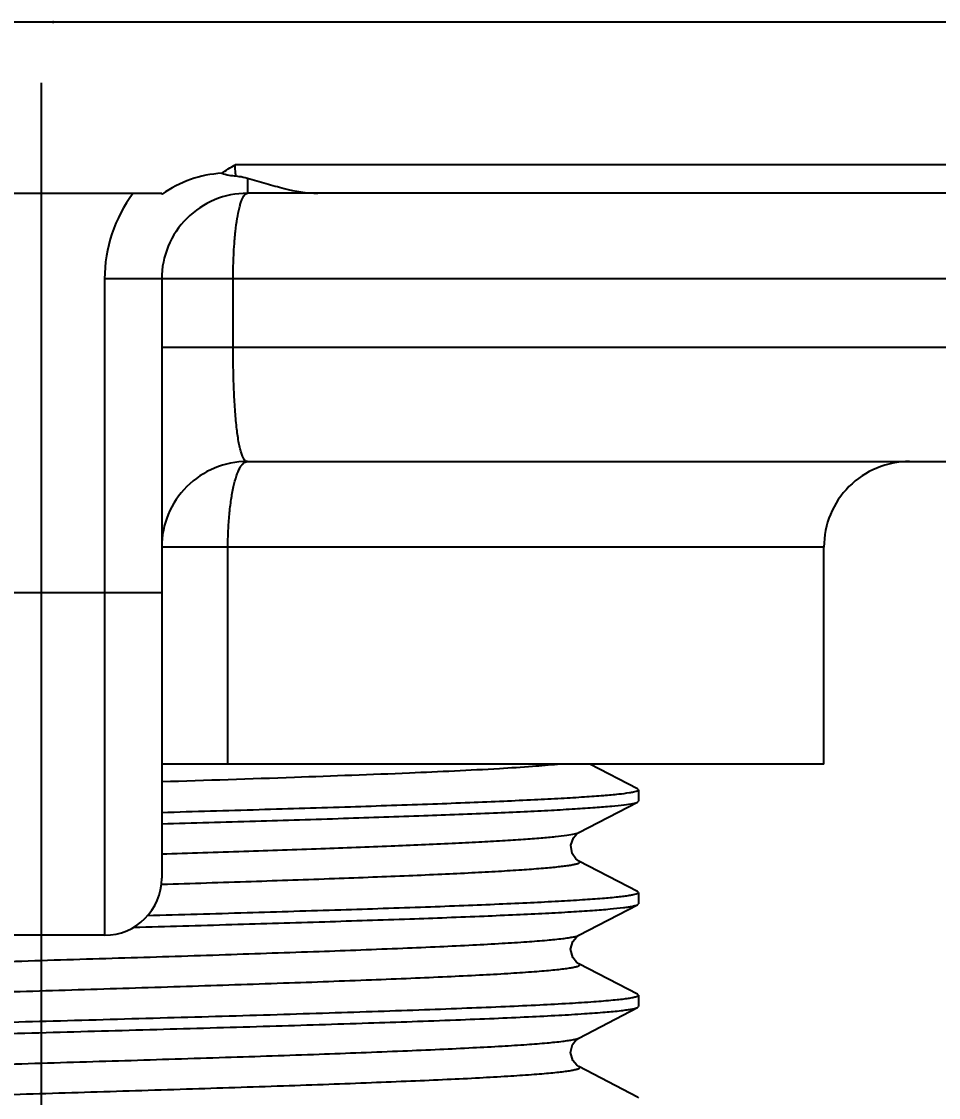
# Model space of a CAD drawing. Header units: millimetres. Extents: x 3495 to 4455, y 26793 to 27144.
# Drawn here: x 4301.65 to 4317.67, y 26969.95 to 26988.75 of the extents above; entities that cross this region are included whole.
import ezdxf

# ---------------------------------------------------------------- set-up
doc = ezdxf.new("R2010")
doc.units = ezdxf.units.MM
doc.styles.get("Standard").update_dxf_attribs({"font": ''})
doc.styles.get('Standard').set_extended_font_data('SimSun')
doc.dimstyles.new('副本 ISO-25-2bei', dxfattribs={"dimscale": 1.7, "dimtxt": 5, "dimasz": 5, "dimexe": 0.5, "dimexo": 0.625, "dimgap": 1, "dimtad": 1, "dimlfac": 0.0393, "dimdsep": 46, "dimtxsty": 'Standard', "dimcen": 2.5, "dimclrd": 1, "dimclre": 1, "dimclrt": 3, "dimadec": 0, "dimazin": 0, "dimtfac": 1, "dimtmove": 0, "dimatfit": 3, "dimfxl": 0, "dimarcsym": 0})

# ---------------------------------------------------------------- blocks, each defined once
blk = doc.blocks.new('*D13')
at = {"color": 1, "lineweight": -2, "transparency": 16777216}
for p, q in [((4301.996, 26987.677), (4301.996, 26937.447)), ((4403.954, 26987.677), (4403.954, 26937.447)), ((4310.496, 26938.297), (4395.454, 26938.297))]:
    blk.add_line(p, q, dxfattribs=at)
at = {"color": 1, "transparency": 16777216}
for points in [[(4310.496, 26939.714), (4310.496, 26936.881), (4301.996, 26938.297)], [(4395.454, 26939.714), (4395.454, 26936.881), (4403.954, 26938.297)]]:
    blk.add_solid(points, dxfattribs=at)
at = {"layer": 'Defpoints', "color": 0, "transparency": 16777216}
for p in [(4301.996, 26988.74), (4403.954, 26988.74), (4403.954, 26938.297)]:
    blk.add_point(p, dxfattribs=at)
at = {"color": 3, "transparency": 16777216, "insert": (4352.975, 26944.247), "char_height": 8.5, "attachment_point": 5}
blk.add_mtext('4.01', dxfattribs=at)

msp = doc.modelspace()

# ---------------------------------------------------------------- linework, layer by layer
for points in [[(4324.399, 26988.74), (4324.399, 26988.74), (4280.013, 26988.74), (4280.013, 26988.74)], [(4305.15, 26986.098), (4305.225, 26986.15), (4305.304, 26986.199), (4305.383, 26986.247)], [(4324.399, 26986.247), (4324.399, 26986.247), (4305.383, 26986.247), (4305.383, 26986.247)], [(4305.598, 26986.015), (4305.598, 26986.015), (4305.598, 26985.749), (4305.598, 26985.749)], [(4300.311, 26985.749), (4300.311, 26985.749), (4304.101, 26985.749), (4304.101, 26985.749)], [(4303.603, 26985.749), (4303.279, 26985.317), (4303.104, 26984.792), (4303.104, 26984.253)], [(4304.101, 26985.749), (4304.101, 26985.749), (4304.101, 26985.725), (4304.101, 26985.725)], [(4304.11, 26985.732), (4304.108, 26985.73), (4304.104, 26985.728), (4304.101, 26985.725)], [(4323.9, 26985.749), (4323.9, 26985.749), (4305.598, 26985.749), (4305.598, 26985.749)], [(4303.104, 26984.253), (4303.104, 26984.253), (4303.104, 26972.786), (4303.104, 26972.786)], [(4321.157, 26984.253), (4321.157, 26984.253), (4303.104, 26984.253), (4303.104, 26984.253)], [(4304.101, 26984.253), (4304.101, 26984.253), (4304.101, 26973.783), (4304.101, 26973.783)], [(4305.349, 26983.057), (4305.349, 26983.057), (4305.349, 26984.253), (4305.349, 26984.253)], [(4305.349, 26983.057), (4305.349, 26983.057), (4304.101, 26983.057), (4304.101, 26983.057)], [(4311.391, 26983.057), (4311.391, 26983.057), (4305.349, 26983.057), (4305.349, 26983.057)], [(4321.157, 26983.057), (4321.157, 26983.057), (4311.391, 26983.057), (4311.391, 26983.057)], [(4305.598, 26981.062), (4305.598, 26981.062), (4319.162, 26981.062), (4319.162, 26981.062)], [(4315.671, 26979.566), (4315.671, 26979.566), (4304.101, 26979.566), (4304.101, 26979.566)], [(4305.258, 26975.777), (4305.258, 26975.777), (4305.258, 26979.566), (4305.258, 26979.566)], [(4315.671, 26975.777), (4315.671, 26975.777), (4315.671, 26979.566), (4315.671, 26979.566)], [(4304.101, 26978.768), (4304.101, 26978.768), (4300.311, 26978.768), (4300.311, 26978.768)], [(4315.671, 26975.777), (4315.671, 26975.777), (4304.101, 26975.777), (4304.101, 26975.777)], [(4312.415, 26975.344), (4312.415, 26975.344), (4311.583, 26975.777), (4311.583, 26975.777)], [(4312.43, 26975.328), (4312.43, 26975.328), (4312.415, 26975.344), (4312.415, 26975.344)], [(4312.43, 26975.328), (4312.43, 26975.328), (4312.43, 26975.129), (4312.43, 26975.129)], [(4311.391, 26974.58), (4311.391, 26974.58), (4312.415, 26975.114), (4312.415, 26975.114)], [(4312.415, 26975.114), (4312.415, 26975.114), (4312.43, 26975.129), (4312.43, 26975.129)], [(4312.415, 26973.549), (4312.415, 26973.549), (4311.391, 26974.083), (4311.391, 26974.083)], [(4303.104, 26972.786), (4303.655, 26972.786), (4304.101, 26973.232), (4304.101, 26973.783)], [(4312.43, 26973.534), (4312.43, 26973.534), (4312.415, 26973.549), (4312.415, 26973.549)], [(4312.43, 26973.534), (4312.43, 26973.534), (4312.43, 26973.334), (4312.43, 26973.334)], [(4311.391, 26972.785), (4311.391, 26972.785), (4312.415, 26973.319), (4312.415, 26973.319)], [(4312.415, 26973.319), (4312.415, 26973.319), (4312.43, 26973.334), (4312.43, 26973.334)], [(4303.104, 26972.786), (4303.104, 26972.786), (4301.308, 26972.786), (4301.308, 26972.786)], [(4312.415, 26971.754), (4312.415, 26971.754), (4311.391, 26972.288), (4311.391, 26972.288)], [(4312.43, 26971.739), (4312.43, 26971.739), (4312.415, 26971.754), (4312.415, 26971.754)], [(4312.43, 26971.739), (4312.43, 26971.739), (4312.43, 26971.539), (4312.43, 26971.539)], [(4311.391, 26970.99), (4311.391, 26970.99), (4312.415, 26971.525), (4312.415, 26971.525)], [(4312.415, 26971.525), (4312.415, 26971.525), (4312.43, 26971.539), (4312.43, 26971.539)], [(4312.415, 26969.959), (4312.415, 26969.959), (4311.391, 26970.493), (4311.391, 26970.493)], [(4312.415, 26969.959), (4312.415, 26969.959), (4312.43, 26969.944), (4312.43, 26969.944)]]:
    msp.add_open_spline(points, degree=3)
for points, knots in [([(4302.216, 26988.74), (4302.216, 26988.746), (4302.212, 26988.75), (4302.206, 26988.75), (4302.206, 26988.75), (4302.201, 26988.75), (4302.196, 26988.746), (4302.196, 26988.74), (4302.196, 26988.74), (4302.196, 26988.734), (4302.201, 26988.73), (4302.206, 26988.73), (4302.206, 26988.73), (4302.212, 26988.73), (4302.216, 26988.734), (4302.216, 26988.74)], [0, 0, 0, 0, 0.25, 0.25, 0.25, 0.25, 0.5, 0.5, 0.5, 0.5, 0.75, 0.75, 0.75, 0.75, 1, 1, 1, 1]), ([(4305.15, 26986.098), (4304.964, 26986.088), (4304.78, 26986.051), (4304.605, 26985.99), (4304.605, 26985.99), (4304.428, 26985.928), (4304.261, 26985.841), (4304.11, 26985.732)], [0, 0, 0, 0, 0.5, 0.5, 0.5, 0.5, 1, 1, 1, 1]), ([(4305.153, 26986.098), (4305.192, 26986.085), (4305.232, 26986.074), (4305.273, 26986.067), (4305.273, 26986.067), (4305.314, 26986.059), (4305.357, 26986.054), (4305.399, 26986.051)], [0, 0, 0, 0, 0.5, 0.5, 0.5, 0.5, 1, 1, 1, 1]), ([(4305.399, 26986.051), (4305.396, 26986.066), (4305.394, 26986.082), (4305.392, 26986.098), (4305.392, 26986.098), (4305.386, 26986.148), (4305.383, 26986.197), (4305.383, 26986.247)], [0, 0, 0, 0, 0.5, 0.5, 0.5, 0.5, 1, 1, 1, 1]), ([(4305.399, 26986.051), (4305.416, 26986.049), (4305.433, 26986.048), (4305.45, 26986.045), (4305.45, 26986.045), (4305.5, 26986.039), (4305.549, 26986.029), (4305.598, 26986.015)], [0, 0, 0, 0, 0.5, 0.5, 0.5, 0.5, 1, 1, 1, 1]), ([(4305.598, 26986.015), (4305.706, 26985.984), (4305.816, 26985.951), (4305.925, 26985.921), (4305.925, 26985.921), (4306.03, 26985.89), (4306.134, 26985.861), (4306.241, 26985.834), (4306.241, 26985.834), (4306.434, 26985.786), (4306.632, 26985.749), (4306.831, 26985.749)], [0, 0, 0, 0, 0.333333, 0.333333, 0.333333, 0.333333, 0.666667, 0.666667, 0.666667, 0.666667, 1, 1, 1, 1]), ([(4305.598, 26985.749), (4305.2, 26985.749), (4304.82, 26985.591), (4304.539, 26985.311), (4304.539, 26985.311), (4304.259, 26985.03), (4304.101, 26984.649), (4304.101, 26984.253)], [0, 0, 0, 0, 0.5, 0.5, 0.5, 0.5, 1, 1, 1, 1]), ([(4305.349, 26984.253), (4305.349, 26984.443), (4305.355, 26984.634), (4305.368, 26984.826), (4305.368, 26984.826), (4305.374, 26984.912), (4305.382, 26984.998), (4305.391, 26985.084), (4305.391, 26985.084), (4305.399, 26985.16), (4305.409, 26985.235), (4305.421, 26985.311), (4305.421, 26985.311), (4305.432, 26985.373), (4305.444, 26985.435), (4305.46, 26985.496), (4305.46, 26985.496), (4305.465, 26985.522), (4305.473, 26985.547), (4305.48, 26985.572), (4305.48, 26985.572), (4305.487, 26985.593), (4305.494, 26985.614), (4305.502, 26985.635), (4305.502, 26985.635), (4305.509, 26985.651), (4305.517, 26985.668), (4305.525, 26985.684), (4305.525, 26985.684), (4305.532, 26985.696), (4305.539, 26985.709), (4305.549, 26985.72), (4305.549, 26985.72), (4305.562, 26985.735), (4305.578, 26985.749), (4305.598, 26985.749)], [0, 0, 0, 0, 0.111111, 0.111111, 0.111111, 0.111111, 0.222222, 0.222222, 0.222222, 0.222222, 0.333333, 0.333333, 0.333333, 0.333333, 0.444444, 0.444444, 0.444444, 0.444444, 0.555556, 0.555556, 0.555556, 0.555556, 0.666667, 0.666667, 0.666667, 0.666667, 0.777778, 0.777778, 0.777778, 0.777778, 0.888889, 0.888889, 0.888889, 0.888889, 1, 1, 1, 1]), ([(4305.598, 26981.062), (4305.588, 26981.062), (4305.578, 26981.066), (4305.569, 26981.071), (4305.569, 26981.071), (4305.559, 26981.078), (4305.55, 26981.087), (4305.543, 26981.098), (4305.543, 26981.098), (4305.533, 26981.112), (4305.524, 26981.127), (4305.518, 26981.143), (4305.518, 26981.143), (4305.508, 26981.164), (4305.5, 26981.185), (4305.494, 26981.206), (4305.494, 26981.206), (4305.485, 26981.233), (4305.478, 26981.259), (4305.471, 26981.286), (4305.471, 26981.286), (4305.464, 26981.318), (4305.457, 26981.351), (4305.45, 26981.384), (4305.45, 26981.384), (4305.436, 26981.465), (4305.424, 26981.546), (4305.415, 26981.627), (4305.415, 26981.627), (4305.403, 26981.727), (4305.394, 26981.828), (4305.387, 26981.928), (4305.387, 26981.928), (4305.377, 26982.045), (4305.371, 26982.161), (4305.366, 26982.276), (4305.366, 26982.276), (4305.36, 26982.403), (4305.356, 26982.531), (4305.353, 26982.658), (4305.353, 26982.658), (4305.351, 26982.791), (4305.349, 26982.924), (4305.349, 26983.057)], [0, 0, 0, 0, 0.090909, 0.090909, 0.090909, 0.090909, 0.181818, 0.181818, 0.181818, 0.181818, 0.272727, 0.272727, 0.272727, 0.272727, 0.363636, 0.363636, 0.363636, 0.363636, 0.454545, 0.454545, 0.454545, 0.454545, 0.545455, 0.545455, 0.545455, 0.545455, 0.636364, 0.636364, 0.636364, 0.636364, 0.727273, 0.727273, 0.727273, 0.727273, 0.818182, 0.818182, 0.818182, 0.818182, 0.909091, 0.909091, 0.909091, 0.909091, 1, 1, 1, 1]), ([(4305.598, 26981.062), (4305.2, 26981.062), (4304.82, 26980.905), (4304.539, 26980.624), (4304.539, 26980.624), (4304.259, 26980.344), (4304.101, 26979.963), (4304.101, 26979.566)], [0, 0, 0, 0, 0.5, 0.5, 0.5, 0.5, 1, 1, 1, 1]), ([(4305.258, 26979.566), (4305.258, 26979.664), (4305.26, 26979.761), (4305.264, 26979.858), (4305.264, 26979.858), (4305.269, 26979.951), (4305.275, 26980.045), (4305.284, 26980.138), (4305.284, 26980.138), (4305.292, 26980.225), (4305.303, 26980.311), (4305.315, 26980.398), (4305.315, 26980.398), (4305.327, 26980.473), (4305.341, 26980.549), (4305.357, 26980.624), (4305.357, 26980.624), (4305.372, 26980.687), (4305.388, 26980.749), (4305.409, 26980.81), (4305.409, 26980.81), (4305.425, 26980.857), (4305.443, 26980.905), (4305.467, 26980.949), (4305.467, 26980.949), (4305.477, 26980.965), (4305.487, 26980.982), (4305.499, 26980.998), (4305.499, 26980.998), (4305.509, 26981.01), (4305.519, 26981.023), (4305.531, 26981.033), (4305.531, 26981.033), (4305.549, 26981.049), (4305.573, 26981.062), (4305.598, 26981.062)], [0, 0, 0, 0, 0.111111, 0.111111, 0.111111, 0.111111, 0.222222, 0.222222, 0.222222, 0.222222, 0.333333, 0.333333, 0.333333, 0.333333, 0.444444, 0.444444, 0.444444, 0.444444, 0.555556, 0.555556, 0.555556, 0.555556, 0.666667, 0.666667, 0.666667, 0.666667, 0.777778, 0.777778, 0.777778, 0.777778, 0.888889, 0.888889, 0.888889, 0.888889, 1, 1, 1, 1]), ([(4317.168, 26981.062), (4316.771, 26981.062), (4316.39, 26980.905), (4316.109, 26980.624), (4316.109, 26980.624), (4315.829, 26980.344), (4315.671, 26979.963), (4315.671, 26979.566)], [0, 0, 0, 0, 0.5, 0.5, 0.5, 0.5, 1, 1, 1, 1]), ([(4304.108, 26975.471), (4304.878, 26975.496), (4305.649, 26975.521), (4306.419, 26975.548), (4306.419, 26975.548), (4307.09, 26975.572), (4307.76, 26975.597), (4308.431, 26975.624), (4308.431, 26975.624), (4308.954, 26975.647), (4309.477, 26975.67), (4310.001, 26975.701), (4310.001, 26975.701), (4310.194, 26975.712), (4310.389, 26975.725), (4310.582, 26975.739), (4310.582, 26975.739), (4310.727, 26975.75), (4310.871, 26975.762), (4311.015, 26975.777)], [0, 0, 0, 0, 0.2, 0.2, 0.2, 0.2, 0.4, 0.4, 0.4, 0.4, 0.6, 0.6, 0.6, 0.6, 0.8, 0.8, 0.8, 0.8, 1, 1, 1, 1]), ([(4304.104, 26974.933), (4304.672, 26974.949), (4305.239, 26974.966), (4305.805, 26974.983), (4305.805, 26974.983), (4306.337, 26974.999), (4306.868, 26975.015), (4307.399, 26975.032), (4307.399, 26975.032), (4307.878, 26975.048), (4308.358, 26975.064), (4308.837, 26975.082), (4308.837, 26975.082), (4309.053, 26975.089), (4309.269, 26975.097), (4309.485, 26975.107), (4309.485, 26975.107), (4309.682, 26975.114), (4309.88, 26975.122), (4310.078, 26975.131), (4310.078, 26975.131), (4310.256, 26975.139), (4310.434, 26975.147), (4310.612, 26975.156), (4310.612, 26975.156), (4310.769, 26975.163), (4310.926, 26975.171), (4311.083, 26975.18), (4311.083, 26975.18), (4311.219, 26975.188), (4311.353, 26975.196), (4311.489, 26975.205), (4311.489, 26975.205), (4311.6, 26975.213), (4311.712, 26975.22), (4311.823, 26975.229), (4311.823, 26975.229), (4311.912, 26975.237), (4312, 26975.245), (4312.088, 26975.254), (4312.088, 26975.254), (4312.151, 26975.261), (4312.214, 26975.269), (4312.277, 26975.279), (4312.277, 26975.279), (4312.3, 26975.283), (4312.321, 26975.287), (4312.344, 26975.292), (4312.344, 26975.292), (4312.36, 26975.295), (4312.376, 26975.299), (4312.391, 26975.304), (4312.391, 26975.304), (4312.401, 26975.307), (4312.411, 26975.31), (4312.42, 26975.316), (4312.42, 26975.316), (4312.425, 26975.319), (4312.43, 26975.323), (4312.43, 26975.328)], [0, 0, 0, 0, 0.066667, 0.066667, 0.066667, 0.066667, 0.133333, 0.133333, 0.133333, 0.133333, 0.2, 0.2, 0.2, 0.2, 0.266667, 0.266667, 0.266667, 0.266667, 0.333333, 0.333333, 0.333333, 0.333333, 0.4, 0.4, 0.4, 0.4, 0.466667, 0.466667, 0.466667, 0.466667, 0.533333, 0.533333, 0.533333, 0.533333, 0.6, 0.6, 0.6, 0.6, 0.666667, 0.666667, 0.666667, 0.666667, 0.733333, 0.733333, 0.733333, 0.733333, 0.8, 0.8, 0.8, 0.8, 0.866667, 0.866667, 0.866667, 0.866667, 0.933333, 0.933333, 0.933333, 0.933333, 1, 1, 1, 1]), ([(4304.104, 26974.733), (4304.65, 26974.749), (4305.195, 26974.765), (4305.741, 26974.782), (4305.741, 26974.782), (4306.255, 26974.797), (4306.767, 26974.812), (4307.28, 26974.829), (4307.28, 26974.829), (4307.747, 26974.844), (4308.213, 26974.86), (4308.679, 26974.876), (4308.679, 26974.876), (4309.087, 26974.891), (4309.494, 26974.906), (4309.9, 26974.924), (4309.9, 26974.924), (4310.078, 26974.931), (4310.256, 26974.94), (4310.433, 26974.948), (4310.433, 26974.948), (4310.591, 26974.955), (4310.75, 26974.963), (4310.909, 26974.971), (4310.909, 26974.971), (4311.047, 26974.979), (4311.185, 26974.987), (4311.324, 26974.995), (4311.324, 26974.995), (4311.441, 26975.003), (4311.559, 26975.01), (4311.676, 26975.018), (4311.676, 26975.018), (4311.772, 26975.026), (4311.868, 26975.033), (4311.964, 26975.043), (4311.964, 26975.043), (4312.037, 26975.049), (4312.11, 26975.057), (4312.183, 26975.067), (4312.183, 26975.067), (4312.234, 26975.072), (4312.285, 26975.08), (4312.334, 26975.09), (4312.334, 26975.09), (4312.35, 26975.093), (4312.367, 26975.097), (4312.384, 26975.102), (4312.384, 26975.102), (4312.394, 26975.105), (4312.405, 26975.109), (4312.415, 26975.114)], [0, 0, 0, 0, 0.076923, 0.076923, 0.076923, 0.076923, 0.153846, 0.153846, 0.153846, 0.153846, 0.230769, 0.230769, 0.230769, 0.230769, 0.307692, 0.307692, 0.307692, 0.307692, 0.384615, 0.384615, 0.384615, 0.384615, 0.461538, 0.461538, 0.461538, 0.461538, 0.538462, 0.538462, 0.538462, 0.538462, 0.615385, 0.615385, 0.615385, 0.615385, 0.692308, 0.692308, 0.692308, 0.692308, 0.769231, 0.769231, 0.769231, 0.769231, 0.846154, 0.846154, 0.846154, 0.846154, 0.923077, 0.923077, 0.923077, 0.923077, 1, 1, 1, 1]), ([(4304.101, 26974.207), (4304.58, 26974.222), (4305.058, 26974.238), (4305.537, 26974.254), (4305.537, 26974.254), (4305.986, 26974.269), (4306.435, 26974.284), (4306.884, 26974.301), (4306.884, 26974.301), (4307.292, 26974.316), (4307.7, 26974.33), (4308.108, 26974.347), (4308.108, 26974.347), (4308.463, 26974.361), (4308.819, 26974.377), (4309.175, 26974.394), (4309.175, 26974.394), (4309.33, 26974.401), (4309.485, 26974.409), (4309.64, 26974.417), (4309.64, 26974.417), (4309.779, 26974.424), (4309.918, 26974.432), (4310.057, 26974.44), (4310.057, 26974.44), (4310.178, 26974.448), (4310.3, 26974.455), (4310.421, 26974.463), (4310.421, 26974.463), (4310.525, 26974.471), (4310.628, 26974.478), (4310.731, 26974.487), (4310.731, 26974.487), (4310.816, 26974.493), (4310.9, 26974.501), (4310.984, 26974.51), (4310.984, 26974.51), (4311.05, 26974.517), (4311.115, 26974.524), (4311.18, 26974.533), (4311.18, 26974.533), (4311.225, 26974.54), (4311.27, 26974.546), (4311.315, 26974.556), (4311.315, 26974.556), (4311.33, 26974.56), (4311.346, 26974.564), (4311.361, 26974.568), (4311.361, 26974.568), (4311.371, 26974.571), (4311.381, 26974.575), (4311.391, 26974.58)], [0, 0, 0, 0, 0.076923, 0.076923, 0.076923, 0.076923, 0.153846, 0.153846, 0.153846, 0.153846, 0.230769, 0.230769, 0.230769, 0.230769, 0.307692, 0.307692, 0.307692, 0.307692, 0.384615, 0.384615, 0.384615, 0.384615, 0.461538, 0.461538, 0.461538, 0.461538, 0.538462, 0.538462, 0.538462, 0.538462, 0.615385, 0.615385, 0.615385, 0.615385, 0.692308, 0.692308, 0.692308, 0.692308, 0.769231, 0.769231, 0.769231, 0.769231, 0.846154, 0.846154, 0.846154, 0.846154, 0.923077, 0.923077, 0.923077, 0.923077, 1, 1, 1, 1]), ([(4311.391, 26974.083), (4311.391, 26974.083), (4311.384, 26974.087), (4311.384, 26974.087), (4311.384, 26974.087), (4311.384, 26974.087), (4311.337, 26974.121), (4311.337, 26974.121), (4311.337, 26974.121), (4311.337, 26974.121), (4311.273, 26974.212), (4311.273, 26974.212), (4311.273, 26974.212), (4311.273, 26974.212), (4311.247, 26974.359), (4311.247, 26974.359), (4311.247, 26974.359), (4311.247, 26974.359), (4311.294, 26974.489), (4311.294, 26974.489), (4311.294, 26974.489), (4311.294, 26974.489), (4311.355, 26974.556), (4311.355, 26974.556), (4311.355, 26974.556), (4311.355, 26974.556), (4311.391, 26974.58), (4311.391, 26974.58)], [0, 0, 0, 0, 0.142857, 0.142857, 0.142857, 0.142857, 0.285714, 0.285714, 0.285714, 0.285714, 0.428571, 0.428571, 0.428571, 0.428571, 0.571429, 0.571429, 0.571429, 0.571429, 0.714286, 0.714286, 0.714286, 0.714286, 0.857143, 0.857143, 0.857143, 0.857143, 1, 1, 1, 1]), ([(4304.104, 26973.677), (4304.625, 26973.693), (4305.146, 26973.71), (4305.667, 26973.727), (4305.667, 26973.727), (4306.151, 26973.744), (4306.635, 26973.76), (4307.12, 26973.779), (4307.12, 26973.779), (4307.343, 26973.786), (4307.568, 26973.795), (4307.791, 26973.804), (4307.791, 26973.804), (4308, 26973.812), (4308.209, 26973.82), (4308.418, 26973.829), (4308.418, 26973.829), (4308.61, 26973.837), (4308.803, 26973.846), (4308.996, 26973.854), (4308.996, 26973.854), (4309.171, 26973.863), (4309.346, 26973.871), (4309.52, 26973.88), (4309.52, 26973.88), (4309.676, 26973.888), (4309.832, 26973.896), (4309.987, 26973.905), (4309.987, 26973.905), (4310.122, 26973.913), (4310.257, 26973.922), (4310.392, 26973.931), (4310.392, 26973.931), (4310.506, 26973.938), (4310.62, 26973.947), (4310.733, 26973.956), (4310.733, 26973.956), (4310.782, 26973.96), (4310.83, 26973.964), (4310.878, 26973.969), (4310.878, 26973.969), (4310.92, 26973.973), (4310.964, 26973.977), (4311.006, 26973.981), (4311.006, 26973.981), (4311.043, 26973.986), (4311.08, 26973.99), (4311.116, 26973.994), (4311.116, 26973.994), (4311.148, 26973.998), (4311.179, 26974.002), (4311.209, 26974.007), (4311.209, 26974.007), (4311.234, 26974.011), (4311.26, 26974.015), (4311.285, 26974.02), (4311.285, 26974.02), (4311.304, 26974.023), (4311.323, 26974.027), (4311.342, 26974.032), (4311.342, 26974.032), (4311.35, 26974.034), (4311.357, 26974.036), (4311.364, 26974.039), (4311.364, 26974.039), (4311.37, 26974.04), (4311.376, 26974.043), (4311.381, 26974.045), (4311.381, 26974.045), (4311.386, 26974.047), (4311.391, 26974.049), (4311.395, 26974.051), (4311.395, 26974.051), (4311.397, 26974.053), (4311.401, 26974.055), (4311.403, 26974.058), (4311.403, 26974.058), (4311.405, 26974.06), (4311.406, 26974.061), (4311.406, 26974.064), (4311.406, 26974.064), (4311.407, 26974.066), (4311.406, 26974.069), (4311.406, 26974.07), (4311.406, 26974.07), (4311.405, 26974.073), (4311.402, 26974.075), (4311.401, 26974.077), (4311.401, 26974.077), (4311.397, 26974.08), (4311.394, 26974.081), (4311.391, 26974.083)], [0, 0, 0, 0, 0.043478, 0.043478, 0.043478, 0.043478, 0.086957, 0.086957, 0.086957, 0.086957, 0.130435, 0.130435, 0.130435, 0.130435, 0.173913, 0.173913, 0.173913, 0.173913, 0.217391, 0.217391, 0.217391, 0.217391, 0.26087, 0.26087, 0.26087, 0.26087, 0.304348, 0.304348, 0.304348, 0.304348, 0.347826, 0.347826, 0.347826, 0.347826, 0.391304, 0.391304, 0.391304, 0.391304, 0.434783, 0.434783, 0.434783, 0.434783, 0.478261, 0.478261, 0.478261, 0.478261, 0.521739, 0.521739, 0.521739, 0.521739, 0.565217, 0.565217, 0.565217, 0.565217, 0.608696, 0.608696, 0.608696, 0.608696, 0.652174, 0.652174, 0.652174, 0.652174, 0.695652, 0.695652, 0.695652, 0.695652, 0.73913, 0.73913, 0.73913, 0.73913, 0.782609, 0.782609, 0.782609, 0.782609, 0.826087, 0.826087, 0.826087, 0.826087, 0.869565, 0.869565, 0.869565, 0.869565, 0.913043, 0.913043, 0.913043, 0.913043, 0.956522, 0.956522, 0.956522, 0.956522, 1, 1, 1, 1]), ([(4303.85, 26973.131), (4304.431, 26973.147), (4305.013, 26973.165), (4305.593, 26973.181), (4305.593, 26973.181), (4306.139, 26973.198), (4306.685, 26973.215), (4307.231, 26973.232), (4307.231, 26973.232), (4307.725, 26973.248), (4308.22, 26973.264), (4308.713, 26973.282), (4308.713, 26973.282), (4308.937, 26973.29), (4309.16, 26973.298), (4309.382, 26973.308), (4309.382, 26973.308), (4309.587, 26973.315), (4309.79, 26973.323), (4309.995, 26973.333), (4309.995, 26973.333), (4310.179, 26973.34), (4310.363, 26973.348), (4310.547, 26973.357), (4310.547, 26973.357), (4310.71, 26973.366), (4310.872, 26973.374), (4311.035, 26973.382), (4311.035, 26973.382), (4311.175, 26973.391), (4311.314, 26973.399), (4311.454, 26973.408), (4311.454, 26973.408), (4311.57, 26973.416), (4311.686, 26973.424), (4311.802, 26973.433), (4311.802, 26973.433), (4311.892, 26973.441), (4311.984, 26973.449), (4312.074, 26973.458), (4312.074, 26973.458), (4312.111, 26973.462), (4312.147, 26973.466), (4312.182, 26973.47), (4312.182, 26973.47), (4312.212, 26973.475), (4312.242, 26973.479), (4312.271, 26973.484), (4312.271, 26973.484), (4312.295, 26973.487), (4312.318, 26973.491), (4312.34, 26973.496), (4312.34, 26973.496), (4312.357, 26973.5), (4312.374, 26973.504), (4312.39, 26973.509), (4312.39, 26973.509), (4312.4, 26973.511), (4312.41, 26973.515), (4312.42, 26973.521), (4312.42, 26973.521), (4312.425, 26973.524), (4312.43, 26973.529), (4312.43, 26973.534)], [0, 0, 0, 0, 0.0625, 0.0625, 0.0625, 0.0625, 0.125, 0.125, 0.125, 0.125, 0.1875, 0.1875, 0.1875, 0.1875, 0.25, 0.25, 0.25, 0.25, 0.3125, 0.3125, 0.3125, 0.3125, 0.375, 0.375, 0.375, 0.375, 0.4375, 0.4375, 0.4375, 0.4375, 0.5, 0.5, 0.5, 0.5, 0.5625, 0.5625, 0.5625, 0.5625, 0.625, 0.625, 0.625, 0.625, 0.6875, 0.6875, 0.6875, 0.6875, 0.75, 0.75, 0.75, 0.75, 0.8125, 0.8125, 0.8125, 0.8125, 0.875, 0.875, 0.875, 0.875, 0.9375, 0.9375, 0.9375, 0.9375, 1, 1, 1, 1]), ([(4303.612, 26972.925), (4304.183, 26972.941), (4304.756, 26972.958), (4305.328, 26972.974), (4305.328, 26972.974), (4305.869, 26972.99), (4306.41, 26973.007), (4306.952, 26973.023), (4306.952, 26973.023), (4307.446, 26973.039), (4307.941, 26973.055), (4308.435, 26973.072), (4308.435, 26973.072), (4308.868, 26973.088), (4309.301, 26973.104), (4309.733, 26973.122), (4309.733, 26973.122), (4309.922, 26973.13), (4310.112, 26973.138), (4310.301, 26973.146), (4310.301, 26973.146), (4310.47, 26973.155), (4310.639, 26973.162), (4310.809, 26973.171), (4310.809, 26973.171), (4310.957, 26973.179), (4311.105, 26973.187), (4311.253, 26973.196), (4311.253, 26973.196), (4311.378, 26973.204), (4311.504, 26973.211), (4311.629, 26973.22), (4311.629, 26973.22), (4311.731, 26973.228), (4311.833, 26973.236), (4311.936, 26973.245), (4311.936, 26973.245), (4312.014, 26973.252), (4312.092, 26973.26), (4312.169, 26973.269), (4312.169, 26973.269), (4312.199, 26973.274), (4312.229, 26973.278), (4312.259, 26973.282), (4312.259, 26973.282), (4312.283, 26973.286), (4312.306, 26973.289), (4312.33, 26973.294), (4312.33, 26973.294), (4312.347, 26973.298), (4312.364, 26973.302), (4312.382, 26973.307), (4312.382, 26973.307), (4312.393, 26973.31), (4312.404, 26973.313), (4312.415, 26973.319)], [0, 0, 0, 0, 0.071429, 0.071429, 0.071429, 0.071429, 0.142857, 0.142857, 0.142857, 0.142857, 0.214286, 0.214286, 0.214286, 0.214286, 0.285714, 0.285714, 0.285714, 0.285714, 0.357143, 0.357143, 0.357143, 0.357143, 0.428571, 0.428571, 0.428571, 0.428571, 0.5, 0.5, 0.5, 0.5, 0.571429, 0.571429, 0.571429, 0.571429, 0.642857, 0.642857, 0.642857, 0.642857, 0.714286, 0.714286, 0.714286, 0.714286, 0.785714, 0.785714, 0.785714, 0.785714, 0.857143, 0.857143, 0.857143, 0.857143, 0.928571, 0.928571, 0.928571, 0.928571, 1, 1, 1, 1]), ([(4293.022, 26971.888), (4293.015, 26971.891), (4293.008, 26971.895), (4293.006, 26971.902), (4293.006, 26971.902), (4293.005, 26971.903), (4293.005, 26971.907), (4293.006, 26971.908), (4293.006, 26971.908), (4293.008, 26971.912), (4293.009, 26971.913), (4293.012, 26971.916), (4293.012, 26971.916), (4293.016, 26971.918), (4293.019, 26971.921), (4293.024, 26971.923), (4293.024, 26971.923), (4293.029, 26971.925), (4293.035, 26971.927), (4293.041, 26971.93), (4293.041, 26971.93), (4293.048, 26971.932), (4293.056, 26971.934), (4293.063, 26971.937), (4293.063, 26971.937), (4293.073, 26971.939), (4293.082, 26971.942), (4293.091, 26971.943), (4293.091, 26971.943), (4293.115, 26971.949), (4293.14, 26971.953), (4293.164, 26971.957), (4293.164, 26971.957), (4293.195, 26971.963), (4293.226, 26971.967), (4293.258, 26971.972), (4293.258, 26971.972), (4293.297, 26971.977), (4293.335, 26971.982), (4293.374, 26971.986), (4293.374, 26971.986), (4293.42, 26971.991), (4293.466, 26971.996), (4293.511, 26972), (4293.511, 26972), (4293.564, 26972.005), (4293.617, 26972.01), (4293.669, 26972.014), (4293.669, 26972.014), (4293.729, 26972.019), (4293.788, 26972.023), (4293.848, 26972.028), (4293.848, 26972.028), (4293.987, 26972.038), (4294.126, 26972.047), (4294.265, 26972.055), (4294.265, 26972.055), (4294.429, 26972.066), (4294.594, 26972.075), (4294.758, 26972.084), (4294.758, 26972.084), (4294.947, 26972.094), (4295.136, 26972.103), (4295.324, 26972.112), (4295.324, 26972.112), (4295.535, 26972.122), (4295.746, 26972.131), (4295.956, 26972.14), (4295.956, 26972.14), (4296.187, 26972.149), (4296.417, 26972.159), (4296.648, 26972.168), (4296.648, 26972.168), (4296.896, 26972.178), (4297.145, 26972.187), (4297.393, 26972.196), (4297.393, 26972.196), (4297.657, 26972.206), (4297.921, 26972.215), (4298.185, 26972.224), (4298.185, 26972.224), (4298.749, 26972.243), (4299.313, 26972.262), (4299.877, 26972.28), (4299.877, 26972.28), (4300.471, 26972.299), (4301.064, 26972.318), (4301.658, 26972.336), (4301.658, 26972.336), (4302.259, 26972.355), (4302.86, 26972.374), (4303.46, 26972.392), (4303.46, 26972.392), (4304.045, 26972.41), (4304.63, 26972.429), (4305.215, 26972.448), (4305.215, 26972.448), (4305.76, 26972.467), (4306.307, 26972.485), (4306.853, 26972.504), (4306.853, 26972.504), (4307.34, 26972.522), (4307.826, 26972.541), (4308.313, 26972.561), (4308.313, 26972.561), (4308.528, 26972.57), (4308.743, 26972.579), (4308.958, 26972.589), (4308.958, 26972.589), (4309.151, 26972.597), (4309.345, 26972.606), (4309.538, 26972.616), (4309.538, 26972.616), (4309.708, 26972.625), (4309.878, 26972.635), (4310.048, 26972.645), (4310.048, 26972.645), (4310.192, 26972.654), (4310.337, 26972.663), (4310.482, 26972.673), (4310.482, 26972.673), (4310.6, 26972.681), (4310.718, 26972.69), (4310.836, 26972.701), (4310.836, 26972.701), (4310.926, 26972.709), (4311.017, 26972.718), (4311.107, 26972.728), (4311.107, 26972.728), (4311.141, 26972.733), (4311.176, 26972.738), (4311.21, 26972.743), (4311.21, 26972.743), (4311.238, 26972.747), (4311.265, 26972.752), (4311.293, 26972.757), (4311.293, 26972.757), (4311.312, 26972.761), (4311.332, 26972.765), (4311.352, 26972.771), (4311.352, 26972.771), (4311.366, 26972.774), (4311.378, 26972.778), (4311.391, 26972.785)], [0, 0, 0, 0, 0.027778, 0.027778, 0.027778, 0.027778, 0.055556, 0.055556, 0.055556, 0.055556, 0.083333, 0.083333, 0.083333, 0.083333, 0.111111, 0.111111, 0.111111, 0.111111, 0.138889, 0.138889, 0.138889, 0.138889, 0.166667, 0.166667, 0.166667, 0.166667, 0.194444, 0.194444, 0.194444, 0.194444, 0.222222, 0.222222, 0.222222, 0.222222, 0.25, 0.25, 0.25, 0.25, 0.277778, 0.277778, 0.277778, 0.277778, 0.305556, 0.305556, 0.305556, 0.305556, 0.333333, 0.333333, 0.333333, 0.333333, 0.361111, 0.361111, 0.361111, 0.361111, 0.388889, 0.388889, 0.388889, 0.388889, 0.416667, 0.416667, 0.416667, 0.416667, 0.444444, 0.444444, 0.444444, 0.444444, 0.472222, 0.472222, 0.472222, 0.472222, 0.5, 0.5, 0.5, 0.5, 0.527778, 0.527778, 0.527778, 0.527778, 0.555556, 0.555556, 0.555556, 0.555556, 0.583333, 0.583333, 0.583333, 0.583333, 0.611111, 0.611111, 0.611111, 0.611111, 0.638889, 0.638889, 0.638889, 0.638889, 0.666667, 0.666667, 0.666667, 0.666667, 0.694444, 0.694444, 0.694444, 0.694444, 0.722222, 0.722222, 0.722222, 0.722222, 0.75, 0.75, 0.75, 0.75, 0.777778, 0.777778, 0.777778, 0.777778, 0.805556, 0.805556, 0.805556, 0.805556, 0.833333, 0.833333, 0.833333, 0.833333, 0.861111, 0.861111, 0.861111, 0.861111, 0.888889, 0.888889, 0.888889, 0.888889, 0.916667, 0.916667, 0.916667, 0.916667, 0.944444, 0.944444, 0.944444, 0.944444, 0.972222, 0.972222, 0.972222, 0.972222, 1, 1, 1, 1]), ([(4311.391, 26972.288), (4311.391, 26972.288), (4311.349, 26972.316), (4311.349, 26972.316), (4311.349, 26972.316), (4311.349, 26972.316), (4311.283, 26972.397), (4311.283, 26972.397), (4311.283, 26972.397), (4311.283, 26972.397), (4311.246, 26972.54), (4311.246, 26972.54), (4311.246, 26972.54), (4311.246, 26972.54), (4311.283, 26972.677), (4311.283, 26972.677), (4311.283, 26972.677), (4311.283, 26972.677), (4311.346, 26972.754), (4311.346, 26972.754), (4311.346, 26972.754), (4311.346, 26972.754), (4311.391, 26972.785), (4311.391, 26972.785)], [0, 0, 0, 0, 0.166667, 0.166667, 0.166667, 0.166667, 0.333333, 0.333333, 0.333333, 0.333333, 0.5, 0.5, 0.5, 0.5, 0.666667, 0.666667, 0.666667, 0.666667, 0.833333, 0.833333, 0.833333, 0.833333, 1, 1, 1, 1]), ([(4293.022, 26971.391), (4293.034, 26971.397), (4293.047, 26971.402), (4293.059, 26971.405), (4293.059, 26971.405), (4293.079, 26971.411), (4293.099, 26971.415), (4293.12, 26971.419), (4293.12, 26971.419), (4293.147, 26971.424), (4293.174, 26971.429), (4293.201, 26971.433), (4293.201, 26971.433), (4293.236, 26971.438), (4293.27, 26971.443), (4293.305, 26971.447), (4293.305, 26971.447), (4293.395, 26971.458), (4293.486, 26971.467), (4293.576, 26971.475), (4293.576, 26971.475), (4293.694, 26971.485), (4293.812, 26971.495), (4293.93, 26971.503), (4293.93, 26971.503), (4294.075, 26971.514), (4294.22, 26971.523), (4294.365, 26971.531), (4294.365, 26971.531), (4294.534, 26971.541), (4294.704, 26971.55), (4294.874, 26971.559), (4294.874, 26971.559), (4295.068, 26971.569), (4295.26, 26971.579), (4295.454, 26971.587), (4295.454, 26971.587), (4295.669, 26971.597), (4295.884, 26971.606), (4296.099, 26971.615), (4296.099, 26971.615), (4296.586, 26971.636), (4297.073, 26971.654), (4297.559, 26971.672), (4297.559, 26971.672), (4298.105, 26971.691), (4298.651, 26971.71), (4299.197, 26971.727), (4299.197, 26971.727), (4299.782, 26971.746), (4300.367, 26971.765), (4300.951, 26971.784), (4300.951, 26971.784), (4301.552, 26971.802), (4302.153, 26971.821), (4302.754, 26971.839), (4302.754, 26971.839), (4303.347, 26971.858), (4303.942, 26971.877), (4304.535, 26971.896), (4304.535, 26971.896), (4305.099, 26971.913), (4305.663, 26971.932), (4306.227, 26971.952), (4306.227, 26971.952), (4306.491, 26971.961), (4306.755, 26971.97), (4307.018, 26971.98), (4307.018, 26971.98), (4307.267, 26971.989), (4307.515, 26971.998), (4307.764, 26972.008), (4307.764, 26972.008), (4307.995, 26972.017), (4308.226, 26972.026), (4308.456, 26972.036), (4308.456, 26972.036), (4308.667, 26972.045), (4308.877, 26972.054), (4309.087, 26972.064), (4309.087, 26972.064), (4309.276, 26972.073), (4309.465, 26972.082), (4309.653, 26972.092), (4309.653, 26972.092), (4309.818, 26972.1), (4309.982, 26972.11), (4310.147, 26972.12), (4310.147, 26972.12), (4310.286, 26972.129), (4310.425, 26972.138), (4310.564, 26972.148), (4310.564, 26972.148), (4310.624, 26972.153), (4310.684, 26972.157), (4310.742, 26972.162), (4310.742, 26972.162), (4310.796, 26972.167), (4310.848, 26972.171), (4310.901, 26972.176), (4310.901, 26972.176), (4310.947, 26972.18), (4310.993, 26972.185), (4311.038, 26972.19), (4311.038, 26972.19), (4311.077, 26972.194), (4311.116, 26972.199), (4311.154, 26972.204), (4311.154, 26972.204), (4311.185, 26972.208), (4311.217, 26972.213), (4311.249, 26972.218), (4311.249, 26972.218), (4311.273, 26972.222), (4311.297, 26972.227), (4311.321, 26972.232), (4311.321, 26972.232), (4311.33, 26972.234), (4311.339, 26972.237), (4311.349, 26972.239), (4311.349, 26972.239), (4311.357, 26972.242), (4311.364, 26972.243), (4311.371, 26972.247), (4311.371, 26972.247), (4311.377, 26972.248), (4311.383, 26972.251), (4311.388, 26972.253), (4311.388, 26972.253), (4311.392, 26972.255), (4311.396, 26972.257), (4311.4, 26972.26), (4311.4, 26972.26), (4311.402, 26972.262), (4311.405, 26972.264), (4311.406, 26972.267), (4311.406, 26972.267), (4311.406, 26972.27), (4311.406, 26972.272), (4311.406, 26972.274), (4311.406, 26972.274), (4311.405, 26972.281), (4311.396, 26972.285), (4311.391, 26972.288)], [0, 0, 0, 0, 0.027778, 0.027778, 0.027778, 0.027778, 0.055556, 0.055556, 0.055556, 0.055556, 0.083333, 0.083333, 0.083333, 0.083333, 0.111111, 0.111111, 0.111111, 0.111111, 0.138889, 0.138889, 0.138889, 0.138889, 0.166667, 0.166667, 0.166667, 0.166667, 0.194444, 0.194444, 0.194444, 0.194444, 0.222222, 0.222222, 0.222222, 0.222222, 0.25, 0.25, 0.25, 0.25, 0.277778, 0.277778, 0.277778, 0.277778, 0.305556, 0.305556, 0.305556, 0.305556, 0.333333, 0.333333, 0.333333, 0.333333, 0.361111, 0.361111, 0.361111, 0.361111, 0.388889, 0.388889, 0.388889, 0.388889, 0.416667, 0.416667, 0.416667, 0.416667, 0.444444, 0.444444, 0.444444, 0.444444, 0.472222, 0.472222, 0.472222, 0.472222, 0.5, 0.5, 0.5, 0.5, 0.527778, 0.527778, 0.527778, 0.527778, 0.555556, 0.555556, 0.555556, 0.555556, 0.583333, 0.583333, 0.583333, 0.583333, 0.611111, 0.611111, 0.611111, 0.611111, 0.638889, 0.638889, 0.638889, 0.638889, 0.666667, 0.666667, 0.666667, 0.666667, 0.694444, 0.694444, 0.694444, 0.694444, 0.722222, 0.722222, 0.722222, 0.722222, 0.75, 0.75, 0.75, 0.75, 0.777778, 0.777778, 0.777778, 0.777778, 0.805556, 0.805556, 0.805556, 0.805556, 0.833333, 0.833333, 0.833333, 0.833333, 0.861111, 0.861111, 0.861111, 0.861111, 0.888889, 0.888889, 0.888889, 0.888889, 0.916667, 0.916667, 0.916667, 0.916667, 0.944444, 0.944444, 0.944444, 0.944444, 0.972222, 0.972222, 0.972222, 0.972222, 1, 1, 1, 1]), ([(4302.206, 26971.29), (4302.871, 26971.308), (4303.536, 26971.328), (4304.201, 26971.347), (4304.201, 26971.347), (4304.84, 26971.364), (4305.479, 26971.383), (4306.119, 26971.402), (4306.119, 26971.402), (4306.421, 26971.412), (4306.723, 26971.421), (4307.025, 26971.431), (4307.025, 26971.431), (4307.313, 26971.44), (4307.599, 26971.449), (4307.886, 26971.459), (4307.886, 26971.459), (4308.154, 26971.467), (4308.423, 26971.477), (4308.692, 26971.486), (4308.692, 26971.486), (4308.939, 26971.495), (4309.187, 26971.505), (4309.435, 26971.515), (4309.435, 26971.515), (4309.66, 26971.524), (4309.884, 26971.533), (4310.109, 26971.543), (4310.109, 26971.543), (4310.308, 26971.551), (4310.507, 26971.56), (4310.707, 26971.571), (4310.707, 26971.571), (4310.879, 26971.579), (4311.051, 26971.588), (4311.223, 26971.598), (4311.223, 26971.598), (4311.366, 26971.607), (4311.509, 26971.617), (4311.651, 26971.627), (4311.651, 26971.627), (4311.765, 26971.635), (4311.877, 26971.644), (4311.99, 26971.655), (4311.99, 26971.655), (4312.034, 26971.659), (4312.079, 26971.663), (4312.123, 26971.669), (4312.123, 26971.669), (4312.16, 26971.673), (4312.197, 26971.677), (4312.233, 26971.683), (4312.233, 26971.683), (4312.262, 26971.687), (4312.29, 26971.692), (4312.319, 26971.697), (4312.319, 26971.697), (4312.339, 26971.701), (4312.361, 26971.706), (4312.38, 26971.711), (4312.38, 26971.711), (4312.393, 26971.714), (4312.404, 26971.717), (4312.418, 26971.725), (4312.418, 26971.725), (4312.423, 26971.728), (4312.43, 26971.733), (4312.43, 26971.739)], [0, 0, 0, 0, 0.058824, 0.058824, 0.058824, 0.058824, 0.117647, 0.117647, 0.117647, 0.117647, 0.176471, 0.176471, 0.176471, 0.176471, 0.235294, 0.235294, 0.235294, 0.235294, 0.294118, 0.294118, 0.294118, 0.294118, 0.352941, 0.352941, 0.352941, 0.352941, 0.411765, 0.411765, 0.411765, 0.411765, 0.470588, 0.470588, 0.470588, 0.470588, 0.529412, 0.529412, 0.529412, 0.529412, 0.588235, 0.588235, 0.588235, 0.588235, 0.647059, 0.647059, 0.647059, 0.647059, 0.705882, 0.705882, 0.705882, 0.705882, 0.764706, 0.764706, 0.764706, 0.764706, 0.823529, 0.823529, 0.823529, 0.823529, 0.882353, 0.882353, 0.882353, 0.882353, 0.941176, 0.941176, 0.941176, 0.941176, 1, 1, 1, 1]), ([(4302.206, 26971.091), (4302.848, 26971.109), (4303.491, 26971.127), (4304.134, 26971.145), (4304.134, 26971.145), (4304.753, 26971.162), (4305.372, 26971.181), (4305.991, 26971.199), (4305.991, 26971.199), (4306.566, 26971.216), (4307.14, 26971.235), (4307.714, 26971.254), (4307.714, 26971.254), (4308.222, 26971.27), (4308.731, 26971.288), (4309.239, 26971.308), (4309.239, 26971.308), (4309.462, 26971.316), (4309.686, 26971.325), (4309.91, 26971.334), (4309.91, 26971.334), (4310.11, 26971.343), (4310.311, 26971.352), (4310.512, 26971.362), (4310.512, 26971.362), (4310.687, 26971.37), (4310.863, 26971.379), (4311.038, 26971.389), (4311.038, 26971.389), (4311.188, 26971.397), (4311.337, 26971.406), (4311.486, 26971.416), (4311.486, 26971.416), (4311.608, 26971.424), (4311.73, 26971.433), (4311.851, 26971.443), (4311.851, 26971.443), (4311.943, 26971.451), (4312.036, 26971.459), (4312.128, 26971.47), (4312.128, 26971.47), (4312.164, 26971.474), (4312.199, 26971.479), (4312.234, 26971.484), (4312.234, 26971.484), (4312.262, 26971.487), (4312.29, 26971.492), (4312.317, 26971.497), (4312.317, 26971.497), (4312.338, 26971.501), (4312.358, 26971.505), (4312.378, 26971.51), (4312.378, 26971.51), (4312.39, 26971.514), (4312.403, 26971.518), (4312.415, 26971.525)], [0, 0, 0, 0, 0.071429, 0.071429, 0.071429, 0.071429, 0.142857, 0.142857, 0.142857, 0.142857, 0.214286, 0.214286, 0.214286, 0.214286, 0.285714, 0.285714, 0.285714, 0.285714, 0.357143, 0.357143, 0.357143, 0.357143, 0.428571, 0.428571, 0.428571, 0.428571, 0.5, 0.5, 0.5, 0.5, 0.571429, 0.571429, 0.571429, 0.571429, 0.642857, 0.642857, 0.642857, 0.642857, 0.714286, 0.714286, 0.714286, 0.714286, 0.785714, 0.785714, 0.785714, 0.785714, 0.857143, 0.857143, 0.857143, 0.857143, 0.928571, 0.928571, 0.928571, 0.928571, 1, 1, 1, 1]), ([(4291.997, 26970.856), (4292.009, 26970.863), (4292.021, 26970.867), (4292.035, 26970.871), (4292.035, 26970.871), (4292.055, 26970.876), (4292.075, 26970.88), (4292.095, 26970.884), (4292.095, 26970.884), (4292.122, 26970.889), (4292.15, 26970.894), (4292.178, 26970.897), (4292.178, 26970.897), (4292.213, 26970.902), (4292.248, 26970.907), (4292.283, 26970.911), (4292.283, 26970.911), (4292.375, 26970.922), (4292.469, 26970.93), (4292.562, 26970.938), (4292.562, 26970.938), (4292.683, 26970.948), (4292.804, 26970.957), (4292.926, 26970.965), (4292.926, 26970.965), (4293.075, 26970.975), (4293.224, 26970.984), (4293.373, 26970.992), (4293.373, 26970.992), (4293.549, 26971.002), (4293.725, 26971.011), (4293.9, 26971.019), (4293.9, 26971.019), (4294.101, 26971.029), (4294.301, 26971.038), (4294.503, 26971.047), (4294.503, 26971.047), (4294.726, 26971.056), (4294.95, 26971.065), (4295.173, 26971.073), (4295.173, 26971.073), (4295.682, 26971.093), (4296.19, 26971.111), (4296.698, 26971.127), (4296.698, 26971.127), (4297.272, 26971.146), (4297.846, 26971.165), (4298.42, 26971.182), (4298.42, 26971.182), (4299.04, 26971.2), (4299.659, 26971.219), (4300.279, 26971.236), (4300.279, 26971.236), (4300.921, 26971.254), (4301.564, 26971.272), (4302.206, 26971.29)], [0, 0, 0, 0, 0.071429, 0.071429, 0.071429, 0.071429, 0.142857, 0.142857, 0.142857, 0.142857, 0.214286, 0.214286, 0.214286, 0.214286, 0.285714, 0.285714, 0.285714, 0.285714, 0.357143, 0.357143, 0.357143, 0.357143, 0.428571, 0.428571, 0.428571, 0.428571, 0.5, 0.5, 0.5, 0.5, 0.571429, 0.571429, 0.571429, 0.571429, 0.642857, 0.642857, 0.642857, 0.642857, 0.714286, 0.714286, 0.714286, 0.714286, 0.785714, 0.785714, 0.785714, 0.785714, 0.857143, 0.857143, 0.857143, 0.857143, 0.928571, 0.928571, 0.928571, 0.928571, 1, 1, 1, 1]), ([(4291.982, 26970.642), (4291.982, 26970.648), (4291.988, 26970.653), (4291.995, 26970.656), (4291.995, 26970.656), (4292.007, 26970.664), (4292.019, 26970.667), (4292.031, 26970.67), (4292.031, 26970.67), (4292.051, 26970.675), (4292.072, 26970.68), (4292.093, 26970.684), (4292.093, 26970.684), (4292.122, 26970.689), (4292.15, 26970.694), (4292.179, 26970.698), (4292.179, 26970.698), (4292.215, 26970.704), (4292.252, 26970.708), (4292.289, 26970.712), (4292.289, 26970.712), (4292.333, 26970.718), (4292.378, 26970.722), (4292.423, 26970.726), (4292.423, 26970.726), (4292.535, 26970.737), (4292.648, 26970.746), (4292.761, 26970.754), (4292.761, 26970.754), (4292.904, 26970.765), (4293.047, 26970.774), (4293.19, 26970.783), (4293.19, 26970.783), (4293.362, 26970.792), (4293.534, 26970.802), (4293.706, 26970.811), (4293.706, 26970.811), (4293.904, 26970.821), (4294.104, 26970.83), (4294.303, 26970.838), (4294.303, 26970.838), (4294.527, 26970.848), (4294.752, 26970.857), (4294.977, 26970.866), (4294.977, 26970.866), (4295.225, 26970.876), (4295.472, 26970.886), (4295.72, 26970.895), (4295.72, 26970.895), (4295.989, 26970.904), (4296.257, 26970.914), (4296.526, 26970.923), (4296.526, 26970.923), (4296.813, 26970.932), (4297.1, 26970.941), (4297.387, 26970.95), (4297.387, 26970.95), (4297.689, 26970.96), (4297.992, 26970.969), (4298.294, 26970.979), (4298.294, 26970.979), (4298.933, 26970.998), (4299.572, 26971.017), (4300.212, 26971.035), (4300.212, 26971.035), (4300.876, 26971.053), (4301.541, 26971.072), (4302.206, 26971.091)], [0, 0, 0, 0, 0.058824, 0.058824, 0.058824, 0.058824, 0.117647, 0.117647, 0.117647, 0.117647, 0.176471, 0.176471, 0.176471, 0.176471, 0.235294, 0.235294, 0.235294, 0.235294, 0.294118, 0.294118, 0.294118, 0.294118, 0.352941, 0.352941, 0.352941, 0.352941, 0.411765, 0.411765, 0.411765, 0.411765, 0.470588, 0.470588, 0.470588, 0.470588, 0.529412, 0.529412, 0.529412, 0.529412, 0.588235, 0.588235, 0.588235, 0.588235, 0.647059, 0.647059, 0.647059, 0.647059, 0.705882, 0.705882, 0.705882, 0.705882, 0.764706, 0.764706, 0.764706, 0.764706, 0.823529, 0.823529, 0.823529, 0.823529, 0.882353, 0.882353, 0.882353, 0.882353, 0.941176, 0.941176, 0.941176, 0.941176, 1, 1, 1, 1]), ([(4293.022, 26970.093), (4293.015, 26970.096), (4293.008, 26970.1), (4293.006, 26970.107), (4293.006, 26970.107), (4293.005, 26970.109), (4293.005, 26970.112), (4293.006, 26970.114), (4293.006, 26970.114), (4293.008, 26970.117), (4293.009, 26970.119), (4293.012, 26970.121), (4293.012, 26970.121), (4293.016, 26970.124), (4293.019, 26970.126), (4293.024, 26970.128), (4293.024, 26970.128), (4293.029, 26970.13), (4293.035, 26970.133), (4293.041, 26970.134), (4293.041, 26970.134), (4293.048, 26970.138), (4293.056, 26970.139), (4293.063, 26970.142), (4293.063, 26970.142), (4293.073, 26970.144), (4293.082, 26970.147), (4293.092, 26970.149), (4293.092, 26970.149), (4293.116, 26970.154), (4293.14, 26970.159), (4293.164, 26970.163), (4293.164, 26970.163), (4293.196, 26970.168), (4293.227, 26970.173), (4293.259, 26970.177), (4293.259, 26970.177), (4293.297, 26970.182), (4293.335, 26970.187), (4293.374, 26970.191), (4293.374, 26970.191), (4293.42, 26970.196), (4293.466, 26970.201), (4293.511, 26970.205), (4293.511, 26970.205), (4293.564, 26970.21), (4293.617, 26970.214), (4293.669, 26970.219), (4293.669, 26970.219), (4293.729, 26970.224), (4293.789, 26970.228), (4293.848, 26970.233), (4293.848, 26970.233), (4293.987, 26970.243), (4294.126, 26970.252), (4294.266, 26970.261), (4294.266, 26970.261), (4294.43, 26970.272), (4294.595, 26970.281), (4294.759, 26970.289), (4294.759, 26970.289), (4294.948, 26970.299), (4295.137, 26970.308), (4295.325, 26970.317), (4295.325, 26970.317), (4295.535, 26970.327), (4295.746, 26970.336), (4295.957, 26970.345), (4295.957, 26970.345), (4296.187, 26970.355), (4296.418, 26970.365), (4296.649, 26970.373), (4296.649, 26970.373), (4296.897, 26970.383), (4297.146, 26970.392), (4297.394, 26970.401), (4297.394, 26970.401), (4297.657, 26970.411), (4297.922, 26970.42), (4298.186, 26970.429), (4298.186, 26970.429), (4298.749, 26970.448), (4299.313, 26970.468), (4299.878, 26970.485), (4299.878, 26970.485), (4300.471, 26970.504), (4301.065, 26970.523), (4301.658, 26970.542), (4301.658, 26970.542), (4302.259, 26970.56), (4302.86, 26970.579), (4303.46, 26970.597), (4303.46, 26970.597), (4304.045, 26970.616), (4304.63, 26970.635), (4305.215, 26970.654), (4305.215, 26970.654), (4305.761, 26970.671), (4306.307, 26970.69), (4306.853, 26970.709), (4306.853, 26970.709), (4307.34, 26970.727), (4307.827, 26970.746), (4308.313, 26970.766), (4308.313, 26970.766), (4308.528, 26970.775), (4308.743, 26970.784), (4308.959, 26970.794), (4308.959, 26970.794), (4309.151, 26970.802), (4309.345, 26970.812), (4309.539, 26970.822), (4309.539, 26970.822), (4309.708, 26970.831), (4309.878, 26970.84), (4310.048, 26970.85), (4310.048, 26970.85), (4310.192, 26970.858), (4310.337, 26970.867), (4310.482, 26970.878), (4310.482, 26970.878), (4310.6, 26970.886), (4310.718, 26970.896), (4310.836, 26970.906), (4310.836, 26970.906), (4310.926, 26970.914), (4311.017, 26970.923), (4311.107, 26970.934), (4311.107, 26970.934), (4311.141, 26970.938), (4311.176, 26970.943), (4311.21, 26970.948), (4311.21, 26970.948), (4311.238, 26970.952), (4311.265, 26970.957), (4311.293, 26970.962), (4311.293, 26970.962), (4311.312, 26970.966), (4311.332, 26970.97), (4311.352, 26970.976), (4311.352, 26970.976), (4311.366, 26970.979), (4311.378, 26970.984), (4311.391, 26970.99)], [0, 0, 0, 0, 0.027778, 0.027778, 0.027778, 0.027778, 0.055556, 0.055556, 0.055556, 0.055556, 0.083333, 0.083333, 0.083333, 0.083333, 0.111111, 0.111111, 0.111111, 0.111111, 0.138889, 0.138889, 0.138889, 0.138889, 0.166667, 0.166667, 0.166667, 0.166667, 0.194444, 0.194444, 0.194444, 0.194444, 0.222222, 0.222222, 0.222222, 0.222222, 0.25, 0.25, 0.25, 0.25, 0.277778, 0.277778, 0.277778, 0.277778, 0.305556, 0.305556, 0.305556, 0.305556, 0.333333, 0.333333, 0.333333, 0.333333, 0.361111, 0.361111, 0.361111, 0.361111, 0.388889, 0.388889, 0.388889, 0.388889, 0.416667, 0.416667, 0.416667, 0.416667, 0.444444, 0.444444, 0.444444, 0.444444, 0.472222, 0.472222, 0.472222, 0.472222, 0.5, 0.5, 0.5, 0.5, 0.527778, 0.527778, 0.527778, 0.527778, 0.555556, 0.555556, 0.555556, 0.555556, 0.583333, 0.583333, 0.583333, 0.583333, 0.611111, 0.611111, 0.611111, 0.611111, 0.638889, 0.638889, 0.638889, 0.638889, 0.666667, 0.666667, 0.666667, 0.666667, 0.694444, 0.694444, 0.694444, 0.694444, 0.722222, 0.722222, 0.722222, 0.722222, 0.75, 0.75, 0.75, 0.75, 0.777778, 0.777778, 0.777778, 0.777778, 0.805556, 0.805556, 0.805556, 0.805556, 0.833333, 0.833333, 0.833333, 0.833333, 0.861111, 0.861111, 0.861111, 0.861111, 0.888889, 0.888889, 0.888889, 0.888889, 0.916667, 0.916667, 0.916667, 0.916667, 0.944444, 0.944444, 0.944444, 0.944444, 0.972222, 0.972222, 0.972222, 0.972222, 1, 1, 1, 1]), ([(4311.391, 26970.493), (4311.391, 26970.493), (4311.352, 26970.519), (4311.352, 26970.519), (4311.352, 26970.519), (4311.352, 26970.519), (4311.286, 26970.596), (4311.286, 26970.596), (4311.286, 26970.596), (4311.286, 26970.596), (4311.246, 26970.738), (4311.246, 26970.738), (4311.246, 26970.738), (4311.246, 26970.738), (4311.281, 26970.878), (4311.281, 26970.878), (4311.281, 26970.878), (4311.281, 26970.878), (4311.345, 26970.959), (4311.345, 26970.959), (4311.345, 26970.959), (4311.345, 26970.959), (4311.387, 26970.989), (4311.387, 26970.989), (4311.387, 26970.989), (4311.387, 26970.989), (4311.391, 26970.99), (4311.391, 26970.99)], [0, 0, 0, 0, 0.142857, 0.142857, 0.142857, 0.142857, 0.285714, 0.285714, 0.285714, 0.285714, 0.428571, 0.428571, 0.428571, 0.428571, 0.571429, 0.571429, 0.571429, 0.571429, 0.714286, 0.714286, 0.714286, 0.714286, 0.857143, 0.857143, 0.857143, 0.857143, 1, 1, 1, 1]), ([(4293.022, 26969.596), (4293.034, 26969.603), (4293.047, 26969.607), (4293.059, 26969.61), (4293.059, 26969.61), (4293.079, 26969.616), (4293.099, 26969.62), (4293.12, 26969.624), (4293.12, 26969.624), (4293.147, 26969.629), (4293.174, 26969.634), (4293.201, 26969.638), (4293.201, 26969.638), (4293.236, 26969.643), (4293.27, 26969.648), (4293.305, 26969.652), (4293.305, 26969.652), (4293.395, 26969.663), (4293.486, 26969.672), (4293.576, 26969.68), (4293.576, 26969.68), (4293.694, 26969.691), (4293.812, 26969.7), (4293.931, 26969.708), (4293.931, 26969.708), (4294.075, 26969.718), (4294.22, 26969.728), (4294.365, 26969.736), (4294.365, 26969.736), (4294.534, 26969.746), (4294.704, 26969.756), (4294.874, 26969.765), (4294.874, 26969.765), (4295.068, 26969.775), (4295.261, 26969.784), (4295.454, 26969.792), (4295.454, 26969.792), (4295.669, 26969.802), (4295.884, 26969.811), (4296.1, 26969.82), (4296.1, 26969.82), (4296.586, 26969.84), (4297.073, 26969.859), (4297.559, 26969.877), (4297.559, 26969.877), (4298.105, 26969.896), (4298.651, 26969.915), (4299.198, 26969.933), (4299.198, 26969.933), (4299.782, 26969.952), (4300.367, 26969.971), (4300.952, 26969.989), (4300.952, 26969.989), (4301.553, 26970.007), (4302.153, 26970.026), (4302.754, 26970.045), (4302.754, 26970.045), (4303.347, 26970.063), (4303.942, 26970.082), (4304.536, 26970.101), (4304.536, 26970.101), (4305.099, 26970.119), (4305.663, 26970.138), (4306.227, 26970.157), (4306.227, 26970.157), (4306.491, 26970.166), (4306.755, 26970.175), (4307.019, 26970.185), (4307.019, 26970.185), (4307.268, 26970.194), (4307.516, 26970.203), (4307.765, 26970.213), (4307.765, 26970.213), (4307.995, 26970.222), (4308.226, 26970.232), (4308.456, 26970.241), (4308.456, 26970.241), (4308.667, 26970.25), (4308.877, 26970.259), (4309.088, 26970.269), (4309.088, 26970.269), (4309.276, 26970.278), (4309.465, 26970.287), (4309.653, 26970.297), (4309.653, 26970.297), (4309.818, 26970.306), (4309.982, 26970.315), (4310.147, 26970.326), (4310.147, 26970.326), (4310.286, 26970.334), (4310.425, 26970.343), (4310.564, 26970.353), (4310.564, 26970.353), (4310.624, 26970.358), (4310.684, 26970.362), (4310.742, 26970.367), (4310.742, 26970.367), (4310.796, 26970.372), (4310.848, 26970.376), (4310.901, 26970.381), (4310.901, 26970.381), (4310.947, 26970.385), (4310.993, 26970.39), (4311.038, 26970.395), (4311.038, 26970.395), (4311.077, 26970.399), (4311.116, 26970.404), (4311.154, 26970.409), (4311.154, 26970.409), (4311.185, 26970.414), (4311.217, 26970.418), (4311.249, 26970.424), (4311.249, 26970.424), (4311.273, 26970.428), (4311.297, 26970.432), (4311.321, 26970.438), (4311.321, 26970.438), (4311.33, 26970.439), (4311.34, 26970.442), (4311.349, 26970.444), (4311.349, 26970.444), (4311.357, 26970.447), (4311.364, 26970.448), (4311.371, 26970.452), (4311.371, 26970.452), (4311.377, 26970.453), (4311.383, 26970.456), (4311.388, 26970.458), (4311.388, 26970.458), (4311.392, 26970.46), (4311.396, 26970.463), (4311.4, 26970.465), (4311.4, 26970.465), (4311.402, 26970.468), (4311.405, 26970.469), (4311.406, 26970.473), (4311.406, 26970.473), (4311.406, 26970.474), (4311.406, 26970.478), (4311.406, 26970.479), (4311.406, 26970.479), (4311.405, 26970.486), (4311.396, 26970.49), (4311.391, 26970.493)], [0, 0, 0, 0, 0.027778, 0.027778, 0.027778, 0.027778, 0.055556, 0.055556, 0.055556, 0.055556, 0.083333, 0.083333, 0.083333, 0.083333, 0.111111, 0.111111, 0.111111, 0.111111, 0.138889, 0.138889, 0.138889, 0.138889, 0.166667, 0.166667, 0.166667, 0.166667, 0.194444, 0.194444, 0.194444, 0.194444, 0.222222, 0.222222, 0.222222, 0.222222, 0.25, 0.25, 0.25, 0.25, 0.277778, 0.277778, 0.277778, 0.277778, 0.305556, 0.305556, 0.305556, 0.305556, 0.333333, 0.333333, 0.333333, 0.333333, 0.361111, 0.361111, 0.361111, 0.361111, 0.388889, 0.388889, 0.388889, 0.388889, 0.416667, 0.416667, 0.416667, 0.416667, 0.444444, 0.444444, 0.444444, 0.444444, 0.472222, 0.472222, 0.472222, 0.472222, 0.5, 0.5, 0.5, 0.5, 0.527778, 0.527778, 0.527778, 0.527778, 0.555556, 0.555556, 0.555556, 0.555556, 0.583333, 0.583333, 0.583333, 0.583333, 0.611111, 0.611111, 0.611111, 0.611111, 0.638889, 0.638889, 0.638889, 0.638889, 0.666667, 0.666667, 0.666667, 0.666667, 0.694444, 0.694444, 0.694444, 0.694444, 0.722222, 0.722222, 0.722222, 0.722222, 0.75, 0.75, 0.75, 0.75, 0.777778, 0.777778, 0.777778, 0.777778, 0.805556, 0.805556, 0.805556, 0.805556, 0.833333, 0.833333, 0.833333, 0.833333, 0.861111, 0.861111, 0.861111, 0.861111, 0.888889, 0.888889, 0.888889, 0.888889, 0.916667, 0.916667, 0.916667, 0.916667, 0.944444, 0.944444, 0.944444, 0.944444, 0.972222, 0.972222, 0.972222, 0.972222, 1, 1, 1, 1])]:
    msp.add_open_spline(points, degree=3, knots=knots)

# ---------------------------------------------------------------- dimensions: what is measured, and where the dimension line sits
dim = msp.add_linear_dim(base=(4403.954, 26938.297), p1=(4301.996, 26988.74), p2=(4403.954, 26988.74), dimstyle='副本 ISO-25-2bei')
dim.commit()
dim.dimension.update_dxf_attribs({"geometry": '*D13', "text_midpoint": (4352.975, 26944.247)})

doc.saveas('drawing.dxf')
